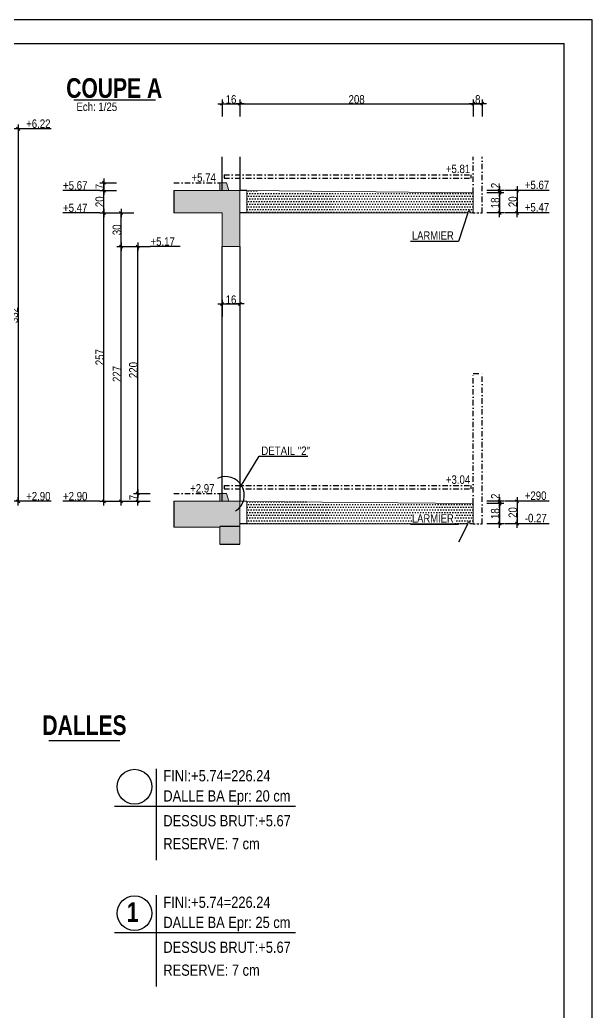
# Model space of a CAD drawing. Header units: centimetres. Extents: x -31 to 9059, y 2319 to 6519.
# Drawn here: x 8039 to 9059, y 4750 to 6519 of the extents above; entities that cross this region are included whole.
import ezdxf
from ezdxf.enums import TextEntityAlignment as Align

# ---------------------------------------------------------------- set-up
doc = ezdxf.new("R2010")
doc.units = ezdxf.units.CM
doc.header["$LTSCALE"] = 12.7
doc.header["$PDMODE"] = 1
doc.header["$PDSIZE"] = -2
doc.linetypes.add('TIRETPTX2', pattern=[50.8, 25.4, -12.7, 0, -12.7])
for name, color, linetype in [('01_cote_gen', 4, 'Continuous'), ('01_linteaux', 2, 'Continuous'), ('01_poch_BN', 9, 'Continuous'), ('01_texte', 230, 'Continuous'), ('AA_COTES', 2, 'Continuous')]:
    doc.layers.add(name, color=color, linetype=linetype)
doc.layers.add('01_murs_coup', color=5, linetype='Continuous', lineweight=60)
doc.styles.add('ARIAL NA', font='ARIALN.TTF')
doc.styles.add('impact', font='impact.ttf')
doc.styles.add('MATTE_TXT', font='arial.ttf')
doc.styles.add('STYLE2', font='ARIALN.TTF')
doc.dimstyles.new('JB25', dxfattribs={"dimscale": 0.1, "dimtxt": 150, "dimasz": 15, "dimexe": 0.1, "dimexo": 0.1, "dimgap": 0.09, "dimtad": 1, "dimdec": 1, "dimlfac": 0.5, "dimdsep": 46, "dimtxsty": 'STYLE2', "dimblk1": 'BOND_G', "dimblk2": 'BOND_D', "dimsah": 1, "dimcen": 1.5, "dimdle": 0.01, "dimse1": 1, "dimse2": 1, "dimclrd": 4, "dimclre": 2, "dimclrt": 6, "dimazin": 2, "dimtfac": 2.333333, "dimtdec": 1, "dimtix": 1, "dimtmove": 2, "dimatfit": 3, "dimldrblk": 'BOND_G', "dimfxl": 1, "dimtolj": 1, "dimtzin": 0, "dimarcsym": 0})

# ---------------------------------------------------------------- blocks, each defined once
blk = doc.blocks.new('BOND_G')
at = {"layer": 'AA_COTES', "color": 0}
for p, q in [((0, -5), (0, 15)), ((5, 0), (-5, 0)), ((1.8, 1.8), (-1.8, -1.8))]:
    blk.add_line(p, q, dxfattribs=at)
blk = doc.blocks.new('BOND_D')
at = {"layer": 'AA_COTES', "color": 0}
for p, q in [((5, 0), (-5, 0)), ((-1.8, -1.8), (1.8, 1.8)), ((0, 5), (0, -15))]:
    blk.add_line(p, q, dxfattribs=at)
blk = doc.blocks.new('*D1419')
at = {"layer": '01_cote_gen', "color": 4, "lineweight": -2, "transparency": 16777216}
blk.add_line((8248.9, 5676.1), (8248.9, 6113.1), dxfattribs=at)
at = {"layer": 'Defpoints', "color": 0, "transparency": 16777216}
for p in [(8248.9, 6114.6), (8415.3, 6114.6), (8354.4, 5674.6)]:
    blk.add_point(p, dxfattribs=at)
at = {"layer": '01_cote_gen', "color": 4, "lineweight": -2, "transparency": 16777216, "xscale": 1.5, "yscale": 1.5, "zscale": 1.5}
for name, p, rotation in [('BOND_D', (8248.9, 6114.6), 90), ('BOND_G', (8248.9, 5674.6), 270)]:
    blk.add_blockref(name, p, dxfattribs=dict(at, rotation=rotation))
at = {"layer": '01_cote_gen', "color": 6, "transparency": 16777216, "insert": (8241.2, 5894.6), "char_height": 15, "attachment_point": 5, "rotation": 90, "style": 'STYLE2'}
blk.add_mtext('\\A1;220', dxfattribs=at)
blk = doc.blocks.new('*D1420')
at = {"layer": '01_cote_gen', "color": 4, "lineweight": -2, "transparency": 16777216}
blk.add_line((8248.9, 5662.1), (8248.9, 5673.1), dxfattribs=at)
at = {"layer": 'Defpoints', "color": 0, "transparency": 16777216}
for p in [(8248.9, 5674.6), (8342.4, 5674.6), (8355, 5660.6)]:
    blk.add_point(p, dxfattribs=at)
at = {"layer": '01_cote_gen', "color": 4, "lineweight": -2, "transparency": 16777216, "xscale": 1.5, "yscale": 1.5, "zscale": 1.5}
for name, p, rotation in [('BOND_D', (8248.9, 5674.6), 90), ('BOND_G', (8248.9, 5660.6), 270)]:
    blk.add_blockref(name, p, dxfattribs=dict(at, rotation=rotation))
at = {"layer": '01_cote_gen', "color": 6, "transparency": 16777216, "insert": (8241.4, 5667.6), "char_height": 15, "attachment_point": 5, "rotation": 90, "style": 'STYLE2'}
blk.add_mtext('\\A1;7', dxfattribs=at)
blk = doc.blocks.new('*D1410')
at = {"layer": '01_cote_gen', "color": 4, "lineweight": -2, "transparency": 16777216}
blk.add_line((8188.8, 6176.1), (8188.8, 6213.1), dxfattribs=at)
at = {"layer": 'Defpoints', "color": 0, "transparency": 16777216}
for p in [(8188.8, 6214.6), (8310.3, 6214.6), (8310.3, 6174.6)]:
    blk.add_point(p, dxfattribs=at)
at = {"layer": '01_cote_gen', "color": 4, "lineweight": -2, "transparency": 16777216, "xscale": 1.5, "yscale": 1.5, "zscale": 1.5}
for name, p, rotation in [('BOND_D', (8188.8, 6214.6), 90), ('BOND_G', (8188.8, 6174.6), 270)]:
    blk.add_blockref(name, p, dxfattribs=dict(at, rotation=rotation))
at = {"layer": '01_cote_gen', "color": 6, "transparency": 16777216, "insert": (8181.2, 6194.6), "char_height": 15, "attachment_point": 5, "rotation": 90, "style": 'STYLE2'}
blk.add_mtext('\\A1;20', dxfattribs=at)
blk = doc.blocks.new('*D1411')
at = {"layer": '01_cote_gen', "color": 4, "lineweight": -2, "transparency": 16777216}
blk.add_line((8219.4, 5662.1), (8219.4, 6113.1), dxfattribs=at)
at = {"layer": 'Defpoints', "color": 0, "transparency": 16777216}
for p in [(8219.4, 6114.6), (8271.4, 6114.6), (8271.4, 5660.6)]:
    blk.add_point(p, dxfattribs=at)
at = {"layer": '01_cote_gen', "color": 4, "lineweight": -2, "transparency": 16777216, "xscale": 1.5, "yscale": 1.5, "zscale": 1.5}
for name, p, rotation in [('BOND_D', (8219.4, 6114.6), 90), ('BOND_G', (8219.4, 5660.6), 270)]:
    blk.add_blockref(name, p, dxfattribs=dict(at, rotation=rotation))
at = {"layer": '01_cote_gen', "color": 6, "transparency": 16777216, "insert": (8211.9, 5887.6), "char_height": 15, "attachment_point": 5, "rotation": 90, "style": 'STYLE2'}
blk.add_mtext('\\A1;227', dxfattribs=at)
blk = doc.blocks.new('*D1421')
at = {"layer": '01_cote_gen', "color": 4, "lineweight": -2, "transparency": 16777216}
blk.add_line((8219.4, 6116.1), (8219.4, 6173.1), dxfattribs=at)
at = {"layer": 'Defpoints', "color": 0, "transparency": 16777216}
for p in [(8219.4, 6174.6), (8356.4, 6174.6), (8271.4, 6114.6)]:
    blk.add_point(p, dxfattribs=at)
at = {"layer": '01_cote_gen', "color": 4, "lineweight": -2, "transparency": 16777216, "xscale": 1.5, "yscale": 1.5, "zscale": 1.5}
for name, p, rotation in [('BOND_D', (8219.4, 6174.6), 90), ('BOND_G', (8219.4, 6114.6), 270)]:
    blk.add_blockref(name, p, dxfattribs=dict(at, rotation=rotation))
at = {"layer": '01_cote_gen', "color": 6, "transparency": 16777216, "insert": (8211.8, 6144.6), "char_height": 15, "attachment_point": 5, "rotation": 90, "style": 'STYLE2'}
blk.add_mtext('\\A1;30', dxfattribs=at)
blk = doc.blocks.new('*D1422')
at = {"layer": '01_cote_gen', "color": 4, "lineweight": -2, "transparency": 16777216}
blk.add_line((8188.8, 6216.1), (8188.8, 6227.1), dxfattribs=at)
at = {"layer": 'Defpoints', "color": 0, "transparency": 16777216}
for p in [(8188.8, 6228.6), (8347.9, 6228.6), (8347.9, 6214.6)]:
    blk.add_point(p, dxfattribs=at)
at = {"layer": '01_cote_gen', "color": 4, "lineweight": -2, "transparency": 16777216, "xscale": 1.5, "yscale": 1.5, "zscale": 1.5}
for name, p, rotation in [('BOND_D', (8188.8, 6228.6), 90), ('BOND_G', (8188.8, 6214.6), 270)]:
    blk.add_blockref(name, p, dxfattribs=dict(at, rotation=rotation))
at = {"layer": '01_cote_gen', "color": 6, "transparency": 16777216, "insert": (8181.3, 6221.6), "char_height": 15, "attachment_point": 5, "rotation": 90, "style": 'STYLE2'}
blk.add_mtext('\\A1;7', dxfattribs=at)
blk = doc.blocks.new('*D1412')
at = {"layer": '01_cote_gen', "color": 4, "lineweight": -2, "transparency": 16777216}
blk.add_line((8188.8, 5662.1), (8188.8, 6173.1), dxfattribs=at)
at = {"layer": 'Defpoints', "color": 0, "transparency": 16777216}
for p in [(8188.8, 6174.6), (8241.9, 6174.6), (8271.4, 5660.6)]:
    blk.add_point(p, dxfattribs=at)
at = {"layer": '01_cote_gen', "color": 4, "lineweight": -2, "transparency": 16777216, "xscale": 1.5, "yscale": 1.5, "zscale": 1.5}
for name, p, rotation in [('BOND_D', (8188.8, 6174.6), 90), ('BOND_G', (8188.8, 5660.6), 270)]:
    blk.add_blockref(name, p, dxfattribs=dict(at, rotation=rotation))
at = {"layer": '01_cote_gen', "color": 6, "transparency": 16777216, "insert": (8181.2, 5917.6), "char_height": 15, "attachment_point": 5, "rotation": 90, "style": 'STYLE2'}
blk.add_mtext('\\A1;257', dxfattribs=at)
blk = doc.blocks.new('*D1413')
at = {"layer": '01_cote_gen', "color": 4, "lineweight": -2, "ltscale": 0.1, "transparency": 16777216}
blk.add_line((8925.5, 6213.1), (8925.5, 6176.1), dxfattribs=at)
at = {"layer": 'Defpoints', "color": 0, "ltscale": 0.1, "transparency": 16777216}
for p in [(8407, 6214.6), (8446.2, 6174.6), (8925.5, 6174.6)]:
    blk.add_point(p, dxfattribs=at)
at = {"layer": '01_cote_gen', "color": 4, "lineweight": -2, "ltscale": 0.1, "transparency": 16777216, "xscale": 1.5, "yscale": 1.5, "zscale": 1.5}
for name, p, rotation in [('BOND_G', (8925.5, 6214.6), 90), ('BOND_D', (8925.5, 6174.6), 270)]:
    blk.add_blockref(name, p, dxfattribs=dict(at, rotation=rotation))
at = {"layer": '01_cote_gen', "color": 6, "ltscale": 0.1, "transparency": 16777216, "insert": (8917.8, 6194.6), "char_height": 15, "attachment_point": 5, "rotation": 90, "style": 'STYLE2'}
blk.add_mtext('\\A1;20', dxfattribs=at)
blk = doc.blocks.new('*D1414')
at = {"layer": '01_cote_gen', "color": 4, "lineweight": -2, "ltscale": 0.1, "transparency": 16777216}
blk.add_line((8894.1, 6209.1), (8894.1, 6176.1), dxfattribs=at)
at = {"layer": 'Defpoints', "color": 0, "ltscale": 0.1, "transparency": 16777216}
for p in [(8879, 6210.6), (8823, 6174.6), (8894.1, 6174.6)]:
    blk.add_point(p, dxfattribs=at)
at = {"layer": '01_cote_gen', "color": 4, "lineweight": -2, "ltscale": 0.1, "transparency": 16777216, "xscale": 1.5, "yscale": 1.5, "zscale": 1.5}
for name, p, rotation in [('BOND_G', (8894.1, 6210.6), 90), ('BOND_D', (8894.1, 6174.6), 270)]:
    blk.add_blockref(name, p, dxfattribs=dict(at, rotation=rotation))
at = {"layer": '01_cote_gen', "color": 6, "ltscale": 0.1, "transparency": 16777216, "insert": (8886.4, 6192.6), "char_height": 15, "attachment_point": 5, "rotation": 90, "style": 'STYLE2'}
blk.add_mtext('\\A1;18', dxfattribs=at)
blk = doc.blocks.new('*D1415')
at = {"layer": '01_cote_gen', "color": 4, "lineweight": -2, "ltscale": 0.1, "transparency": 16777216}
blk.add_line((8894.1, 6213.1), (8894.1, 6212.1), dxfattribs=at)
at = {"layer": 'Defpoints', "color": 0, "ltscale": 0.1, "transparency": 16777216}
for p in [(8894.1, 6210.6), (8901.6, 6210.6), (8902.3, 6214.6)]:
    blk.add_point(p, dxfattribs=at)
at = {"layer": '01_cote_gen', "color": 4, "lineweight": -2, "ltscale": 0.1, "transparency": 16777216, "xscale": 1.5, "yscale": 1.5, "zscale": 1.5}
for name, p, rotation in [('BOND_G', (8894.1, 6214.6), 90), ('BOND_D', (8894.1, 6210.6), 270)]:
    blk.add_blockref(name, p, dxfattribs=dict(at, rotation=rotation))
at = {"layer": '01_cote_gen', "color": 6, "ltscale": 0.1, "transparency": 16777216, "insert": (8886.6, 6223.6), "char_height": 15, "attachment_point": 5, "rotation": 90, "style": 'STYLE2'}
blk.add_mtext('\\A1;2', dxfattribs=at)
blk = doc.blocks.new('*D1416')
at = {"layer": '01_cote_gen', "color": 4, "lineweight": -2, "ltscale": 0.1, "transparency": 16777216}
blk.add_line((8925.5, 5659.1), (8925.5, 5622.1), dxfattribs=at)
at = {"layer": 'Defpoints', "color": 0, "ltscale": 0.1, "transparency": 16777216}
for p in [(8407, 5660.6), (8446.2, 5620.6), (8925.5, 5620.6)]:
    blk.add_point(p, dxfattribs=at)
at = {"layer": '01_cote_gen', "color": 4, "lineweight": -2, "ltscale": 0.1, "transparency": 16777216, "xscale": 1.5, "yscale": 1.5, "zscale": 1.5}
for name, p, rotation in [('BOND_G', (8925.5, 5660.6), 90), ('BOND_D', (8925.5, 5620.6), 270)]:
    blk.add_blockref(name, p, dxfattribs=dict(at, rotation=rotation))
at = {"layer": '01_cote_gen', "color": 6, "ltscale": 0.1, "transparency": 16777216, "insert": (8917.8, 5640.6), "char_height": 15, "attachment_point": 5, "rotation": 90, "style": 'STYLE2'}
blk.add_mtext('\\A1;20', dxfattribs=at)
blk = doc.blocks.new('*D1417')
at = {"layer": '01_cote_gen', "color": 4, "lineweight": -2, "ltscale": 0.1, "transparency": 16777216}
blk.add_line((8894.1, 5655.1), (8894.1, 5622.1), dxfattribs=at)
at = {"layer": 'Defpoints', "color": 0, "ltscale": 0.1, "transparency": 16777216}
for p in [(8879, 5656.6), (8823, 5620.6), (8894.1, 5620.6)]:
    blk.add_point(p, dxfattribs=at)
at = {"layer": '01_cote_gen', "color": 4, "lineweight": -2, "ltscale": 0.1, "transparency": 16777216, "xscale": 1.5, "yscale": 1.5, "zscale": 1.5}
for name, p, rotation in [('BOND_G', (8894.1, 5656.6), 90), ('BOND_D', (8894.1, 5620.6), 270)]:
    blk.add_blockref(name, p, dxfattribs=dict(at, rotation=rotation))
at = {"layer": '01_cote_gen', "color": 6, "ltscale": 0.1, "transparency": 16777216, "insert": (8886.4, 5638.6), "char_height": 15, "attachment_point": 5, "rotation": 90, "style": 'STYLE2'}
blk.add_mtext('\\A1;18', dxfattribs=at)
blk = doc.blocks.new('*D1418')
at = {"layer": '01_cote_gen', "color": 4, "lineweight": -2, "ltscale": 0.1, "transparency": 16777216}
blk.add_line((8894.1, 5659.1), (8894.1, 5658.1), dxfattribs=at)
at = {"layer": 'Defpoints', "color": 0, "ltscale": 0.1, "transparency": 16777216}
for p in [(8902.3, 5660.6), (8894.1, 5656.6), (8901.6, 5656.6)]:
    blk.add_point(p, dxfattribs=at)
at = {"layer": '01_cote_gen', "color": 4, "lineweight": -2, "ltscale": 0.1, "transparency": 16777216, "xscale": 1.5, "yscale": 1.5, "zscale": 1.5}
for name, p, rotation in [('BOND_G', (8894.1, 5660.6), 90), ('BOND_D', (8894.1, 5656.6), 270)]:
    blk.add_blockref(name, p, dxfattribs=dict(at, rotation=rotation))
at = {"layer": '01_cote_gen', "color": 6, "ltscale": 0.1, "transparency": 16777216, "insert": (8886.6, 5669.6), "char_height": 15, "attachment_point": 5, "rotation": 90, "style": 'STYLE2'}
blk.add_mtext('\\A1;2', dxfattribs=at)
blk = doc.blocks.new('*D1423')
at = {"layer": '01_cote_gen', "color": 4, "lineweight": -2, "transparency": 16777216}
blk.add_line((8400.8, 6012.4), (8429.8, 6012.4), dxfattribs=at)
at = {"layer": 'Defpoints', "color": 0, "transparency": 16777216}
for p in [(8399.3, 6001), (8431.3, 6012.4), (8431.3, 6001)]:
    blk.add_point(p, dxfattribs=at)
at = {"layer": '01_cote_gen', "color": 4, "lineweight": -2, "transparency": 16777216, "xscale": 1.5, "yscale": 1.5, "zscale": 1.5, "rotation": 180}
blk.add_blockref('BOND_G', (8399.3, 6012.4), dxfattribs=at)
at = {"layer": '01_cote_gen', "color": 4, "lineweight": -2, "transparency": 16777216, "xscale": 1.5, "yscale": 1.5, "zscale": 1.5}
blk.add_blockref('BOND_D', (8431.3, 6012.4), dxfattribs=at)
at = {"layer": '01_cote_gen', "color": 6, "transparency": 16777216, "insert": (8415.3, 6020), "char_height": 15, "attachment_point": 5, "style": 'STYLE2'}
blk.add_mtext('\\A1;16', dxfattribs=at)
blk = doc.blocks.new('*D1470')
at = {"layer": '01_cote_gen', "color": 4, "lineweight": -2, "transparency": 16777216}
blk.add_line((8035.8, 6323.1), (8035.8, 5662.1), dxfattribs=at)
at = {"layer": 'Defpoints', "color": 0, "transparency": 16777216}
for p in [(7862.7, 6324.6), (7830.7, 5660.6), (8035.8, 5660.6)]:
    blk.add_point(p, dxfattribs=at)
at = {"layer": '01_cote_gen', "color": 4, "lineweight": -2, "transparency": 16777216, "xscale": 1.5, "yscale": 1.5, "zscale": 1.5}
for name, p, rotation in [('BOND_G', (8035.8, 6324.6), 90), ('BOND_D', (8035.8, 5660.6), 270)]:
    blk.add_blockref(name, p, dxfattribs=dict(at, rotation=rotation))
at = {"layer": '01_cote_gen', "color": 6, "transparency": 16777216, "insert": (8028.1, 5992.6), "char_height": 15, "attachment_point": 5, "rotation": 90, "style": 'STYLE2'}
blk.add_mtext('\\A1;332', dxfattribs=at)
blk = doc.blocks.new('*D1551')
at = {"layer": '01_cote_gen', "color": 4, "lineweight": -2, "transparency": 16777216}
blk.add_line((8432.8, 6369.3), (8845.8, 6369.3), dxfattribs=at)
at = {"layer": 'Defpoints', "color": 0, "transparency": 16777216}
for p in [(8847.3, 6369.3), (8431.3, 6274.8), (8847.3, 6210.6)]:
    blk.add_point(p, dxfattribs=at)
at = {"layer": '01_cote_gen', "color": 4, "lineweight": -2, "transparency": 16777216, "xscale": 1.5, "yscale": 1.5, "zscale": 1.5, "rotation": 180}
blk.add_blockref('BOND_G', (8431.3, 6369.3), dxfattribs=at)
at = {"layer": '01_cote_gen', "color": 4, "lineweight": -2, "transparency": 16777216, "xscale": 1.5, "yscale": 1.5, "zscale": 1.5}
blk.add_blockref('BOND_D', (8847.3, 6369.3), dxfattribs=at)
at = {"layer": '01_cote_gen', "color": 6, "transparency": 16777216, "insert": (8639.3, 6377), "char_height": 15, "attachment_point": 5, "style": 'STYLE2'}
blk.add_mtext('\\A1;208', dxfattribs=at)
blk = doc.blocks.new('*D1552')
at = {"layer": '01_cote_gen', "color": 4, "lineweight": -2, "transparency": 16777216}
blk.add_line((8400.8, 6369.3), (8429.8, 6369.3), dxfattribs=at)
at = {"layer": 'Defpoints', "color": 0, "transparency": 16777216}
for p in [(8431.3, 6369.3), (8399.3, 6274.8), (8431.3, 6274.8)]:
    blk.add_point(p, dxfattribs=at)
at = {"layer": '01_cote_gen', "color": 4, "lineweight": -2, "transparency": 16777216, "xscale": 1.5, "yscale": 1.5, "zscale": 1.5, "rotation": 180}
blk.add_blockref('BOND_G', (8399.3, 6369.3), dxfattribs=at)
at = {"layer": '01_cote_gen', "color": 4, "lineweight": -2, "transparency": 16777216, "xscale": 1.5, "yscale": 1.5, "zscale": 1.5}
blk.add_blockref('BOND_D', (8431.3, 6369.3), dxfattribs=at)
at = {"layer": '01_cote_gen', "color": 6, "transparency": 16777216, "insert": (8415.3, 6377), "char_height": 15, "attachment_point": 5, "style": 'STYLE2'}
blk.add_mtext('\\A1;16', dxfattribs=at)
blk = doc.blocks.new('*D1553')
at = {"layer": '01_cote_gen', "color": 4, "lineweight": -2, "transparency": 16777216}
blk.add_line((8848.8, 6369.3), (8861.8, 6369.3), dxfattribs=at)
at = {"layer": 'Defpoints', "color": 0, "transparency": 16777216}
for p in [(8863.3, 6369.3), (8847.3, 6353.9), (8863.3, 6274.8)]:
    blk.add_point(p, dxfattribs=at)
at = {"layer": '01_cote_gen', "color": 4, "lineweight": -2, "transparency": 16777216, "xscale": 1.5, "yscale": 1.5, "zscale": 1.5, "rotation": 180}
blk.add_blockref('BOND_G', (8847.3, 6369.3), dxfattribs=at)
at = {"layer": '01_cote_gen', "color": 4, "lineweight": -2, "transparency": 16777216, "xscale": 1.5, "yscale": 1.5, "zscale": 1.5}
blk.add_blockref('BOND_D', (8863.3, 6369.3), dxfattribs=at)
at = {"layer": '01_cote_gen', "color": 6, "transparency": 16777216, "insert": (8855.3, 6377), "char_height": 15, "attachment_point": 5, "style": 'STYLE2'}
blk.add_mtext('\\A1;8', dxfattribs=at)

msp = doc.modelspace()

# ---------------------------------------------------------------- hatches: boundary and pattern name
at = {"layer": '01_linteaux'}
h = msp.add_hatch(dxfattribs=at)
h.set_pattern_fill('DOTS', color=256, scale=3)
h.set_pattern_definition([(0, (-26257.9067, 19263.527), (2.38125, 4.7625), [0, -4.7625])])
h.paths.add_polyline_path([(8847.34, 6210.59), (8443.34, 6214.48), (8443.34, 6174.59), (8837.41, 6174.59, -0.4094967), (8841.34, 6178.59), (8841.34, 6174.59), (8847.34, 6174.59)])
h = msp.add_hatch(dxfattribs=at)
h.set_pattern_fill('DOTS', color=256, scale=3)
h.set_pattern_definition([(0, (-26257.9067, 19313.527), (2.38125, 4.7625), [0, -4.7625])])
h.paths.add_polyline_path([(8847.34, 5656.59), (8443.34, 5660.48), (8443.34, 5620.59), (8837.41, 5620.59, -0.4094967), (8841.34, 5624.59), (8841.34, 5620.59), (8847.34, 5620.59)])
at = {"layer": '01_poch_BN'}
h = msp.add_hatch(color=256, dxfattribs=at)
h.dxf.hatch_style = 1
h.paths.add_polyline_path([(8407.34, 6228.59), (8399.34, 6228.59), (8399.34, 6214.59), (8411.34, 6214.59)])
h.paths.add_polyline_path([(8399.34, 6228.59), (8395.34, 6228.59), (8395.34, 6214.59), (8399.34, 6214.59)])
h.paths.add_polyline_path([(8431.34, 6214.59), (8313.48, 6214.59), (8313.48, 6174.59), (8399.34, 6174.59), (8399.34, 6114.59), (8431.34, 6114.59)])
h = msp.add_hatch(color=256, dxfattribs=at)
h.dxf.hatch_style = 1
h.paths.add_polyline_path([(8431.34, 5660.59), (8313.48, 5660.59), (8313.48, 5614.59), (8395.34, 5614.59), (8395.34, 5584.17), (8431.34, 5584.17)])
h.paths.add_polyline_path([(8407.34, 5674.59), (8395.34, 5674.59), (8395.34, 5660.59), (8411.34, 5660.59)])

# ---------------------------------------------------------------- linework, layer by layer
at = {"layer": '01_cote_gen'}
for p, q in [((9059.29, 6518.88), (-30.71, 6518.88)), ((9059.29, 3772.1), (9059.29, 6518.88))]:
    msp.add_line(p, q, dxfattribs=at)
at = {"layer": '01_linteaux'}
for p, q in [((8399.34, 6214.59), (8399.34, 6274.81)), ((8443.34, 6214.48), (8431.34, 6214.59)), ((8443.34, 6174.59), (8431.34, 6174.59)), ((8399.34, 5660.59), (8399.34, 6114.59)), ((8443.34, 5660.48), (8431.34, 5660.59)), ((8443.34, 5620.59), (8431.34, 5620.59))]:
    msp.add_line(p, q, dxfattribs=at)
at = {"layer": '01_linteaux', "linetype": 'TIRETPTX2', "ltscale": 0.03}
for p, q in [((8847.34, 6210.59), (8847.34, 6274.81)), ((8863.34, 6174.59), (8863.34, 6274.81)), ((8313.48, 6228.59), (8395.34, 6228.59)), ((8403.09, 6242.59), (8843.34, 6242.59)), ((8403.09, 6236.59), (8843.34, 6236.59)), ((8847.34, 5656.59), (8847.34, 5888.59)), ((8847.34, 5888.59), (8863.34, 5888.59)), ((8863.34, 5620.59), (8863.34, 5888.59)), ((8403.09, 5688.59), (8843.34, 5688.59)), ((8403.09, 5682.59), (8843.34, 5682.59)), ((8313.48, 5674.59), (8395.34, 5674.59))]:
    msp.add_line(p, q, dxfattribs=at)
at = {"layer": '01_linteaux', "linetype": 'TIRETPTX2', "ltscale": 0.02}
for p, q in [((8403.09, 6242.59), (8403.09, 6236.59)), ((8843.34, 6236.59), (8843.34, 6242.59)), ((8403.09, 5688.59), (8403.09, 5682.59)), ((8843.34, 5682.59), (8843.34, 5688.59))]:
    msp.add_line(p, q, dxfattribs=at)
at = {"layer": '01_linteaux', "linetype": 'TIRETPTX2', "ltscale": 0.01}
for p, q in [((8847.34, 6174.59), (8863.34, 6174.59)), ((8847.34, 5620.59), (8863.34, 5620.59))]:
    msp.add_line(p, q, dxfattribs=at)
at = {"layer": '01_linteaux'}
for points in [[(8431.34, 6274.81), (8431.34, 6214.59)], [(8431.34, 6114.59), (8431.34, 5660.59)]]:
    msp.add_lwpolyline(points, dxfattribs=at)
at = {"layer": '01_murs_coup', "linetype": 'Continuous', "lineweight": 5}
for p, q in [((8395.34, 6214.59), (8395.34, 6228.59)), ((8395.34, 6228.59), (8407.34, 6228.59)), ((8407.34, 6228.59), (8411.34, 6214.59)), ((8313.48, 6214.59), (8431.34, 6214.59)), ((8431.34, 6114.59), (8431.34, 6214.59)), ((8443.34, 6174.59), (8443.34, 6214.59)), ((8847.34, 6174.59), (8847.34, 6210.59)), ((8313.48, 6174.59), (8399.34, 6174.59)), ((8399.34, 6114.59), (8399.34, 6174.59)), ((8443.34, 6174.59), (8837.41, 6174.59)), ((8841.34, 6174.59), (8841.34, 6178.59)), ((8841.34, 6174.59), (8847.34, 6174.59)), ((8399.34, 6114.59), (8431.34, 6114.59)), ((8395.34, 5660.59), (8395.34, 5674.59)), ((8395.34, 5674.59), (8407.34, 5674.59)), ((8407.34, 5674.59), (8411.34, 5660.59)), ((8443.34, 5620.59), (8443.34, 5660.59)), ((8847.34, 5620.59), (8847.34, 5656.59)), ((8313.48, 5614.59), (8395.34, 5614.59)), ((8395.34, 5584.17), (8395.34, 5614.59)), ((8443.34, 5620.59), (8837.41, 5620.59)), ((8841.34, 5620.59), (8841.34, 5624.59)), ((8841.34, 5620.59), (8847.34, 5620.59))]:
    msp.add_line(p, q, dxfattribs=at)
for points in [[(8443.34, 6214.48), (8847.34, 6210.59)], [(8313.48, 5660.59), (8431.34, 5660.59)], [(8431.34, 5660.59), (8431.34, 5584.17)], [(8443.34, 5660.48), (8847.34, 5656.59)]]:
    msp.add_lwpolyline(points, dxfattribs=at)
for centre in [(8841.41, 6174.59), (8841.41, 5620.59)]:
    msp.add_arc(centre, 4, 90.92426, 180, dxfattribs=at)
at = {"layer": '01_poch_BN'}
for p, q in [((8313.48, 6214.59), (8313.48, 6174.59)), ((8313.48, 5660.59), (8313.48, 5614.59)), ((8431.34, 5615.94), (8395.34, 5615.94)), ((8395.34, 5584.17), (8431.34, 5584.17))]:
    msp.add_line(p, q, dxfattribs=at)
at = {"layer": '01_texte'}
for p, q in [((19.29, 6476.69), (9009.29, 6476.69)), ((9009.29, 3772.1), (9009.29, 6476.69)), ((8135.23, 6376.25), (8280.83, 6376.25)), ((8094.85, 6324.59), (8043.3, 6324.59)), ((8181.34, 6214.59), (8115.41, 6214.59)), ((8982.73, 6214.59), (8933.01, 6214.59)), ((8181.34, 6174.59), (8115.41, 6174.59)), ((8837.41, 6174.59), (8821.06, 6123.65)), ((8982.73, 6174.59), (8933.01, 6174.59)), ((8821.06, 6123.65), (8735.54, 6123.65)), ((8324.71, 6114.59), (8271.4, 6114.59)), ((8432.45, 5686.6), (8465.64, 5741.08)), ((8465.64, 5741.08), (8552.36, 5741.08)), ((8094.85, 5660.59), (8043.3, 5660.59)), ((8181.34, 5660.59), (8115.41, 5660.59)), ((8982.73, 5660.59), (8933.01, 5660.59)), ((8821.06, 5619.31), (8735.54, 5619.31)), ((8837.41, 5620.59), (8821.06, 5587.53)), ((8982.73, 5620.59), (8933.01, 5620.59)), ((8090.4, 5234.52), (8217.28, 5234.52)), ((8281.98, 5183.84), (8281.98, 5021.2)), ((8207.81, 5117.45), (8530.5, 5117.45)), ((8281.98, 4958.36), (8281.98, 4795.71)), ((8207.81, 4891.97), (8530.5, 4891.97))]:
    msp.add_line(p, q, dxfattribs=at)
for centre in [(8243.25, 5151.86), (8243.25, 4926.38)]:
    msp.add_circle(centre, 30.98, dxfattribs=at)
msp.add_arc((8405.91, 5671.63), 33.11, 301.77042, 116.09905, dxfattribs=at)

# ---------------------------------------------------------------- texts
at = {"layer": '01_texte', "style": 'impact'}
for s, p in [('COUPE A', (8207.04, 6397.35)), ('DALLES', (8154.08, 5261.58))]:
    msp.add_text(s, height=35, dxfattribs=at).set_placement(p, align=Align.MIDDLE)
at = {"layer": '01_texte'}
for s, height, style, p in [('Ech: 1/25', 15, 'STYLE2', (8139.7, 6356.46)), ('+6.22', 15, 'ARIAL NA', (8050.01, 6326.28)), ('+5.74', 15, 'ARIAL NA', (8344.83, 6230.28)), ('+5.81', 15, 'ARIAL NA', (8798.41, 6245.71)), ('+5.67', 15, 'ARIAL NA', (8115.8, 6216.28)), ('+5.67', 15, 'ARIAL NA', (8939.19, 6217.21)), ('+5.47', 15, 'ARIAL NA', (8115.8, 6176.28)), ('+5.47', 15, 'ARIAL NA', (8939.19, 6177.21)), ('+5.17', 15, 'ARIAL NA', (8271.78, 6116.28)), ('DETAIL "2"', 15, 'ARIAL NA', (8469.46, 5743.24)), ('+3.04', 15, 'ARIAL NA', (8798.41, 5691.8)), ('+2.97', 15, 'ARIAL NA', (8342.42, 5676.28)), ('+290', 15, 'ARIAL NA', (8939.19, 5663.21)), ('+2.90', 15, 'ARIAL NA', (8050.01, 5662.28)), ('+2.90', 15, 'ARIAL NA', (8115.8, 5662.28)), ('-0.27', 15, 'ARIAL NA', (8939.19, 5623.21)), ('FINI:+5.74=226.24', 20, 'ARIAL NA', (8294.68, 5161.4)), ('DALLE BA Epr: 20 cm', 20, 'ARIAL NA', (8294.68, 5125.44)), ('DESSUS BRUT:+5.67', 20, 'ARIAL NA', (8294.68, 5081.19)), ('RESERVE: 7 cm', 20, 'ARIAL NA', (8294.68, 5040.35)), ('FINI:+5.74=226.24', 20, 'ARIAL NA', (8294.68, 4935.92)), ('DALLE BA Epr: 25 cm', 20, 'ARIAL NA', (8294.68, 4899.95)), ('DESSUS BRUT:+5.67', 20, 'ARIAL NA', (8294.68, 4855.71)), ('RESERVE: 7 cm', 20, 'ARIAL NA', (8294.68, 4814.87))]:
    msp.add_text(s, height=height, dxfattribs=dict(at, style=style)).set_placement(p)
at = {"layer": '01_texte', "style": 'MATTE_TXT', "width": 0.8}
for p in [(8775.21, 6122.49), (8775.21, 5618.15)]:
    msp.add_text('LARMIER', height=15, dxfattribs=at).set_placement(p, align=Align.BOTTOM_CENTER)
at = {"layer": '01_texte', "style": 'impact'}
msp.add_text('1', height=35, dxfattribs=at).set_placement((8239.91, 4928.26), align=Align.MIDDLE_CENTER)

# ---------------------------------------------------------------- dimensions: what is measured, and where the dimension line sits
at = {"layer": '01_cote_gen'}
for base, p1, p2, picture, middle in [((8431.34, 6369.3), (8399.34, 6274.81), (8431.34, 6274.81), '*D1552', (8415.34, 6376.97)), ((8847.34, 6369.3), (8431.34, 6274.81), (8847.34, 6210.59), '*D1551', (8639.34, 6376.97)), ((8863.34, 6369.3), (8847.34, 6353.86), (8863.34, 6274.81), '*D1553', (8855.34, 6376.97)), ((8431.34, 6012.36), (8399.34, 6000.95), (8431.34, 6000.95), '*D1423', (8415.34, 6020.03))]:
    dim = msp.add_linear_dim(base=base, p1=p1, p2=p2, dimstyle='JB25', dxfattribs=at)
    dim.commit()
    dim.dimension.update_dxf_attribs({"geometry": picture, "text_midpoint": middle})
for base, p1, p2, picture, middle in [((8035.8, 5660.59), (7862.67, 6324.59), (7830.67, 5660.59), '*D1470', (8028.13, 5992.59)), ((8188.84, 6228.59), (8347.87, 6214.59), (8347.87, 6228.59), '*D1422', (8181.34, 6221.59)), ((8188.84, 6214.59), (8310.29, 6174.59), (8310.29, 6214.59), '*D1410', (8181.18, 6194.59)), ((8188.84, 6174.59), (8271.4, 5660.59), (8241.94, 6174.59), '*D1412', (8181.18, 5917.59)), ((8219.44, 6174.59), (8271.4, 6114.59), (8356.41, 6174.59), '*D1421', (8211.77, 6144.59)), ((8219.44, 6114.59), (8271.4, 5660.59), (8271.4, 6114.59), '*D1411', (8211.9, 5887.59)), ((8248.9, 6114.59), (8354.41, 5674.59), (8415.34, 6114.59), '*D1419', (8241.23, 5894.59)), ((8248.9, 5674.59), (8355.05, 5660.59), (8342.43, 5674.59), '*D1420', (8241.39, 5667.59))]:
    dim = msp.add_linear_dim(base=base, p1=p1, p2=p2, angle=90, dimstyle='JB25', dxfattribs=at)
    dim.commit()
    dim.dimension.update_dxf_attribs({"geometry": picture, "text_midpoint": middle})
at = {"layer": '01_cote_gen', "ltscale": 0.1}
for base, p1, p2, picture, middle in [((8894.1, 6210.59), (8902.34, 6214.59), (8901.6, 6210.59), '*D1415', (8886.56, 6223.59)), ((8894.1, 5656.59), (8902.34, 5660.59), (8901.6, 5656.59), '*D1418', (8886.56, 5669.59))]:
    dim = msp.add_linear_dim(base=base, p1=p1, p2=p2, angle=90, dimstyle='JB25', dxfattribs=at)
    dim.commit()
    dim.dimension.update_dxf_attribs({"geometry": picture, "text_midpoint": middle, "dimtype": 160})
for base, p1, p2, picture, middle in [((8925.51, 6174.59), (8407, 6214.59), (8446.2, 6174.59), '*D1413', (8917.84, 6194.59)), ((8894.1, 6174.59), (8879.03, 6210.59), (8823, 6174.59), '*D1414', (8886.43, 6192.59)), ((8925.51, 5620.59), (8407, 5660.59), (8446.2, 5620.59), '*D1416', (8917.84, 5640.59)), ((8894.1, 5620.59), (8879.03, 5656.59), (8823, 5620.59), '*D1417', (8886.43, 5638.59))]:
    dim = msp.add_linear_dim(base=base, p1=p1, p2=p2, angle=90, dimstyle='JB25', dxfattribs=at)
    dim.commit()
    dim.dimension.update_dxf_attribs({"geometry": picture, "text_midpoint": middle})

doc.saveas('drawing.dxf')
